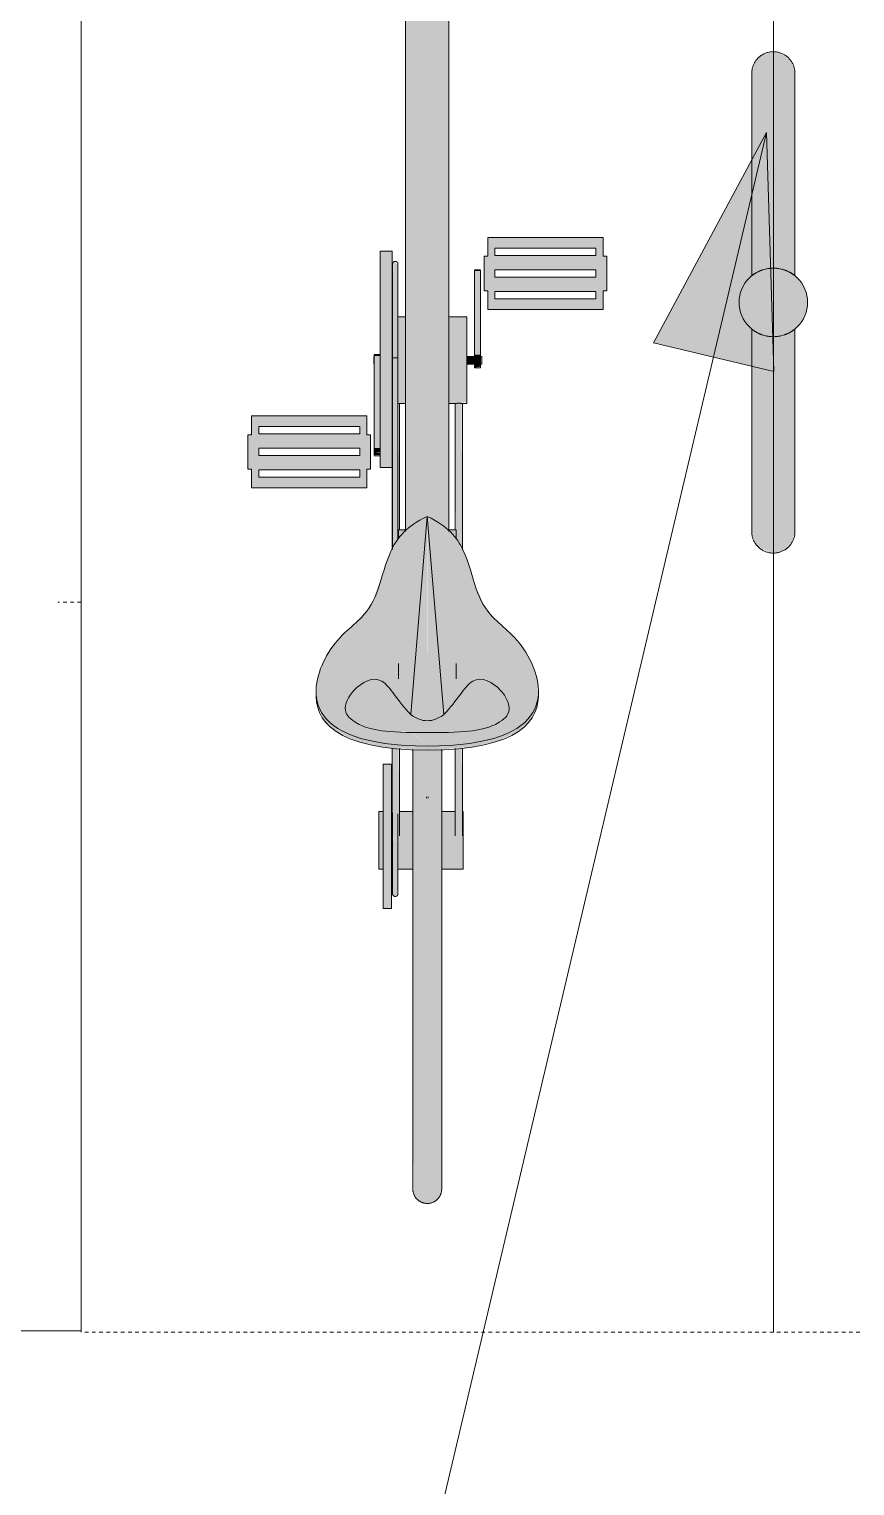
# Model space of a CAD drawing. Header units: inches. Extents: x 14 to 1007, y 932 to 1434.
# Drawn here: x 934 to 962.6, y 1098.4 to 1148.8 of the extents above; entities that cross this region are included whole.
import ezdxf

# ---------------------------------------------------------------- set-up
doc = ezdxf.new("R2010")
doc.units = ezdxf.units.IN
doc.header["$MEASUREMENT"] = 0
doc.linetypes.add('Dash', pattern=[0.25, 0.125, -0.125])
for name, color, linetype, lineweight in [('A-DETL-HDLN', 90, 'Dash', 9), ('C-TOPO', 7, 'Continuous', 9), ('G-ANNO-TEXT', 231, 'Continuous', 9), ('L-SITE', 91, 'Continuous', 9), ('Q-SPCQ', 91, 'Continuous', 9), ('Q-SPCQ-HDLN', 91, 'Dash', 9)]:
    doc.layers.add(name, color=color, linetype=linetype, lineweight=lineweight)

# ---------------------------------------------------------------- blocks, each defined once
blk = doc.blocks.new('Bicycle_4878 - Bicycle_4878-776584-Existing 1st Floor Plan')
at = {"layer": 'Q-SPCQ-HDLN'}
for p, q in [((-12, 40.687), (12, 40.687)), ((12, 40.687), (12, -31.313))]:
    blk.add_line(p, q, dxfattribs=at)
blk = doc.blocks.new('BIKE_HITCH - In Ground-777502-Existing 1st Floor Plan')
at = {"layer": 'L-SITE'}
for points in [[(1.188, 0), (1.147, 0.307), (1.028, 0.594), (0.774, 0.89), (0.594, 1.028), (0.307, 1.147), (0, 1.188), (-0.307, 1.147), (-0.594, 1.028), (-0.84, 0.84), (-1.028, 0.594), (-1.147, 0.307), (-1.187, 0), (-1.147, -0.307), (-1.028, -0.594), (-0.84, -0.84), (-0.594, -1.028), (-0.307, -1.147), (0, -1.187), (0.307, -1.147), (0.594, -1.028), (0.84, -0.84), (1.028, -0.594), (1.154, -0.253)], [(-1.187, -0.375), (-1.187, 0.75), (-7.997, 0.741), (-8.303, 0.636), (-8.508, 0.441), (-8.657, 0.203), (-8.633, -0.253), (-8.598, -0.354), (-8.436, -0.556), (-8.178, -0.689), (-8.014, -0.738), (-7.033, -0.75), (-1.187, -0.724), (-1.187, -0.53)], [(8.685, 0.062), (8.587, 0.36), (8.491, 0.486), (8.315, 0.627), (8.014, 0.738), (7.033, 0.75), (1.188, 0.724), (1.188, -0.75), (7.997, -0.741), (8.312, -0.636), (8.475, -0.508), (8.602, -0.253), (8.662, -0.085)], [(-1.133, 0.341), (-1.187, 0.325), (-1.185, 0.287), (-1.134, 0.34)]]:
    blk.add_hatch(color=256, dxfattribs=at).paths.add_polyline_path(points, flags=0)
h = blk.add_hatch(color=256, dxfattribs=at)
h.paths.add_polyline_path([(-0.921, 0.75), (-1.187, 0.731), (-1.187, 0.325), (-1.13, 0.348), (-1.025, 0.598), (-0.951, 0.712)], flags=0)
h.paths.add_polyline_path([(-0.921, -0.75), (-1.034, -0.58), (-1.187, -0.307), (-1.187, -0.75), (-0.964, -0.75)], flags=0)
h = blk.add_hatch(color=256, dxfattribs=at)
h.paths.add_polyline_path([(1.188, -0.341), (1.188, -0.325), (1.13, -0.348), (1.025, -0.598), (0.957, -0.75), (1.188, -0.731), (1.188, -0.397)], flags=0)
h.paths.add_polyline_path([(1.188, 0.594), (1.188, 0.75), (0.921, 0.75), (1.034, 0.58), (1.188, 0.307), (1.188, 0.53)], flags=0)
for p, q in [((-0.921, 0.75), (-1.187, 0.75)), ((1.188, 0.75), (0.921, 0.75)), ((-1.187, -0.75), (-0.921, -0.75)), ((0.921, -0.75), (1.188, -0.75))]:
    blk.add_line(p, q, dxfattribs=at)
at = {"layer": 'L-SITE', "flags": 128}
for points in [[(-7.937, -0.75), (-7.967, -0.749), (-7.997, -0.748), (-8.027, -0.745), (-8.057, -0.74), (-8.087, -0.735), (-8.116, -0.729), (-8.145, -0.721), (-8.173, -0.712), (-8.202, -0.702), (-8.23, -0.691), (-8.257, -0.679), (-8.284, -0.665), (-8.31, -0.651), (-8.336, -0.635), (-8.361, -0.619), (-8.385, -0.602), (-8.409, -0.583), (-8.432, -0.564), (-8.454, -0.544), (-8.476, -0.523), (-8.496, -0.501), (-8.516, -0.478), (-8.534, -0.454), (-8.552, -0.43), (-8.569, -0.405), (-8.584, -0.38), (-8.599, -0.353), (-8.613, -0.327), (-8.625, -0.3), (-8.637, -0.272), (-8.647, -0.244), (-8.656, -0.215), (-8.664, -0.186), (-8.671, -0.157), (-8.677, -0.127), (-8.681, -0.098), (-8.684, -0.068), (-8.687, -0.038), (-8.687, -0.008), (-8.687, 0.022), (-8.686, 0.052), (-8.683, 0.082), (-8.679, 0.111), (-8.674, 0.141), (-8.668, 0.17), (-8.66, 0.199), (-8.652, 0.228), (-8.642, 0.257), (-8.631, 0.285), (-8.619, 0.312), (-8.606, 0.339), (-8.592, 0.366), (-8.577, 0.392), (-8.561, 0.417), (-8.544, 0.441), (-8.526, 0.465), (-8.507, 0.488), (-8.487, 0.511), (-8.466, 0.532), (-8.444, 0.553), (-8.422, 0.573), (-8.398, 0.592), (-8.374, 0.61), (-8.35, 0.627), (-8.324, 0.643), (-8.298, 0.658), (-8.272, 0.672), (-8.244, 0.684), (-8.217, 0.696), (-8.189, 0.707), (-8.16, 0.716), (-8.131, 0.724), (-8.102, 0.732), (-8.073, 0.738), (-8.043, 0.742), (-8.014, 0.746), (-7.984, 0.749), (-7.954, 0.75), (-7.937, 0.75)], [(-1.187, 0.75), (-1.457, 0.75), (-1.727, 0.75), (-1.996, 0.75), (-2.263, 0.75), (-2.529, 0.75), (-2.792, 0.75), (-3.053, 0.75), (-3.311, 0.75), (-3.565, 0.75), (-3.816, 0.75), (-4.063, 0.75), (-4.305, 0.75), (-4.541, 0.75), (-4.773, 0.75), (-4.999, 0.75), (-5.219, 0.75), (-5.432, 0.75), (-5.638, 0.75), (-5.838, 0.75), (-6.03, 0.75), (-6.214, 0.75), (-6.39, 0.75), (-6.558, 0.75), (-6.717, 0.75), (-6.867, 0.75), (-7.009, 0.75), (-7.141, 0.75), (-7.263, 0.75), (-7.376, 0.75), (-7.479, 0.75), (-7.572, 0.75), (-7.654, 0.75), (-7.726, 0.75), (-7.788, 0.75), (-7.839, 0.75), (-7.88, 0.75), (-7.91, 0.75), (-7.929, 0.75), (-7.937, 0.75), (-7.937, 0.75)], [(-7.937, 0.75), (-7.932, 0.75), (-7.916, 0.75), (-7.889, 0.75), (-7.851, 0.75), (-7.803, 0.75), (-7.744, 0.75), (-7.675, 0.75), (-7.595, 0.75), (-7.505, 0.75), (-7.405, 0.75), (-7.295, 0.75), (-7.175, 0.75), (-7.045, 0.75), (-6.906, 0.75), (-6.759, 0.75), (-6.602, 0.75), (-6.436, 0.75), (-6.262, 0.75), (-6.08, 0.75), (-5.89, 0.75), (-5.693, 0.75), (-5.488, 0.75), (-5.277, 0.75), (-5.059, 0.75), (-4.835, 0.75), (-4.604, 0.75), (-4.369, 0.75), (-4.128, 0.75), (-3.883, 0.75), (-3.633, 0.75), (-3.38, 0.75), (-3.123, 0.75), (-2.863, 0.75), (-2.6, 0.75), (-2.335, 0.75), (-2.068, 0.75), (-1.8, 0.75), (-1.53, 0.75), (-1.26, 0.75), (-1.187, 0.75)], [(1.188, 0.75), (1.457, 0.75), (1.727, 0.75), (1.996, 0.75), (2.263, 0.75), (2.529, 0.75), (2.792, 0.75), (3.053, 0.75), (3.311, 0.75), (3.565, 0.75), (3.816, 0.75), (4.063, 0.75), (4.305, 0.75), (4.541, 0.75), (4.773, 0.75), (4.999, 0.75), (5.219, 0.75), (5.432, 0.75), (5.638, 0.75), (5.838, 0.75), (6.03, 0.75), (6.214, 0.75), (6.39, 0.75), (6.558, 0.75), (6.717, 0.75), (6.867, 0.75), (7.009, 0.75), (7.141, 0.75), (7.263, 0.75), (7.376, 0.75), (7.479, 0.75), (7.572, 0.75), (7.654, 0.75), (7.726, 0.75), (7.788, 0.75), (7.839, 0.75), (7.88, 0.75), (7.91, 0.75), (7.929, 0.75), (7.937, 0.75), (7.938, 0.75)], [(7.938, 0.75), (7.932, 0.75), (7.916, 0.75), (7.889, 0.75), (7.851, 0.75), (7.803, 0.75), (7.744, 0.75), (7.675, 0.75), (7.595, 0.75), (7.505, 0.75), (7.405, 0.75), (7.295, 0.75), (7.175, 0.75), (7.045, 0.75), (6.906, 0.75), (6.759, 0.75), (6.602, 0.75), (6.436, 0.75), (6.262, 0.75), (6.08, 0.75), (5.89, 0.75), (5.693, 0.75), (5.488, 0.75), (5.277, 0.75), (5.059, 0.75), (4.835, 0.75), (4.604, 0.75), (4.369, 0.75), (4.128, 0.75), (3.883, 0.75), (3.633, 0.75), (3.38, 0.75), (3.123, 0.75), (2.863, 0.75), (2.6, 0.75), (2.335, 0.75), (2.068, 0.75), (1.8, 0.75), (1.53, 0.75), (1.26, 0.75), (1.188, 0.75)], [(7.938, 0.75), (7.967, 0.749), (7.997, 0.748), (8.027, 0.745), (8.057, 0.74), (8.087, 0.735), (8.116, 0.729), (8.145, 0.721), (8.173, 0.712), (8.202, 0.702), (8.23, 0.691), (8.257, 0.679), (8.284, 0.665), (8.31, 0.651), (8.336, 0.635), (8.361, 0.619), (8.385, 0.602), (8.409, 0.583), (8.432, 0.564), (8.454, 0.544), (8.476, 0.523), (8.496, 0.501), (8.516, 0.478), (8.534, 0.454), (8.552, 0.43), (8.569, 0.405), (8.584, 0.38), (8.599, 0.353), (8.613, 0.327), (8.625, 0.3), (8.637, 0.272), (8.647, 0.244), (8.656, 0.215), (8.664, 0.186), (8.671, 0.157), (8.677, 0.127), (8.681, 0.098), (8.684, 0.068), (8.687, 0.038), (8.687, 0.008), (8.687, -0.022), (8.686, -0.052), (8.683, -0.082), (8.679, -0.111), (8.674, -0.141), (8.668, -0.17), (8.66, -0.199), (8.652, -0.228), (8.642, -0.257), (8.631, -0.285), (8.619, -0.312), (8.606, -0.339), (8.592, -0.366), (8.577, -0.392), (8.561, -0.417), (8.544, -0.441), (8.526, -0.465), (8.507, -0.488), (8.487, -0.511), (8.466, -0.532), (8.444, -0.553), (8.422, -0.573), (8.398, -0.592), (8.374, -0.61), (8.35, -0.627), (8.324, -0.643), (8.298, -0.658), (8.272, -0.672), (8.244, -0.684), (8.217, -0.696), (8.189, -0.707), (8.16, -0.716), (8.131, -0.724), (8.102, -0.732), (8.073, -0.738), (8.043, -0.742), (8.014, -0.746), (7.984, -0.749), (7.954, -0.75), (7.938, -0.75)], [(-1.187, -0.75), (-1.457, -0.75), (-1.727, -0.75), (-1.996, -0.75), (-2.263, -0.75), (-2.529, -0.75), (-2.792, -0.75), (-3.053, -0.75), (-3.311, -0.75), (-3.565, -0.75), (-3.816, -0.75), (-4.063, -0.75), (-4.305, -0.75), (-4.541, -0.75), (-4.773, -0.75), (-4.999, -0.75), (-5.219, -0.75), (-5.432, -0.75), (-5.638, -0.75), (-5.838, -0.75), (-6.03, -0.75), (-6.214, -0.75), (-6.39, -0.75), (-6.558, -0.75), (-6.717, -0.75), (-6.867, -0.75), (-7.009, -0.75), (-7.141, -0.75), (-7.263, -0.75), (-7.376, -0.75), (-7.479, -0.75), (-7.572, -0.75), (-7.654, -0.75), (-7.726, -0.75), (-7.788, -0.75), (-7.839, -0.75), (-7.88, -0.75), (-7.91, -0.75), (-7.929, -0.75), (-7.937, -0.75), (-7.937, -0.75)], [(-7.937, -0.75), (-7.932, -0.75), (-7.916, -0.75), (-7.889, -0.75), (-7.851, -0.75), (-7.803, -0.75), (-7.744, -0.75), (-7.675, -0.75), (-7.595, -0.75), (-7.505, -0.75), (-7.405, -0.75), (-7.295, -0.75), (-7.175, -0.75), (-7.045, -0.75), (-6.906, -0.75), (-6.759, -0.75), (-6.602, -0.75), (-6.436, -0.75), (-6.262, -0.75), (-6.08, -0.75), (-5.89, -0.75), (-5.693, -0.75), (-5.488, -0.75), (-5.277, -0.75), (-5.059, -0.75), (-4.835, -0.75), (-4.604, -0.75), (-4.369, -0.75), (-4.128, -0.75), (-3.883, -0.75), (-3.633, -0.75), (-3.38, -0.75), (-3.123, -0.75), (-2.863, -0.75), (-2.6, -0.75), (-2.335, -0.75), (-2.068, -0.75), (-1.8, -0.75), (-1.53, -0.75), (-1.26, -0.75), (-1.187, -0.75)], [(1.188, -0.75), (1.457, -0.75), (1.727, -0.75), (1.996, -0.75), (2.263, -0.75), (2.529, -0.75), (2.792, -0.75), (3.053, -0.75), (3.311, -0.75), (3.565, -0.75), (3.816, -0.75), (4.063, -0.75), (4.305, -0.75), (4.541, -0.75), (4.773, -0.75), (4.999, -0.75), (5.219, -0.75), (5.432, -0.75), (5.638, -0.75), (5.838, -0.75), (6.03, -0.75), (6.214, -0.75), (6.39, -0.75), (6.558, -0.75), (6.717, -0.75), (6.867, -0.75), (7.009, -0.75), (7.141, -0.75), (7.263, -0.75), (7.376, -0.75), (7.479, -0.75), (7.572, -0.75), (7.654, -0.75), (7.726, -0.75), (7.788, -0.75), (7.839, -0.75), (7.88, -0.75), (7.91, -0.75), (7.929, -0.75), (7.937, -0.75), (7.938, -0.75)], [(7.938, -0.75), (7.932, -0.75), (7.916, -0.75), (7.889, -0.75), (7.851, -0.75), (7.803, -0.75), (7.744, -0.75), (7.675, -0.75), (7.595, -0.75), (7.505, -0.75), (7.405, -0.75), (7.295, -0.75), (7.175, -0.75), (7.045, -0.75), (6.906, -0.75), (6.759, -0.75), (6.602, -0.75), (6.436, -0.75), (6.262, -0.75), (6.08, -0.75), (5.89, -0.75), (5.693, -0.75), (5.488, -0.75), (5.277, -0.75), (5.059, -0.75), (4.835, -0.75), (4.604, -0.75), (4.369, -0.75), (4.128, -0.75), (3.883, -0.75), (3.633, -0.75), (3.38, -0.75), (3.123, -0.75), (2.863, -0.75), (2.6, -0.75), (2.335, -0.75), (2.068, -0.75), (1.8, -0.75), (1.53, -0.75), (1.26, -0.75), (1.188, -0.75)]]:
    blk.add_lwpolyline(points, dxfattribs=at)
at = {"layer": 'L-SITE'}
for start, end in [(0, 180), (180, 360)]:
    blk.add_arc((0, 0), 1.188, start, end, dxfattribs=at)
for points, knots in [([(-1.134, 0.353), (-1.129, 0.368), (-1.121, 0.391), (-1.11, 0.421), (-1.101, 0.445), (-1.092, 0.468), (-1.079, 0.497), (-1.062, 0.532), (-1.044, 0.564), (-1.031, 0.588), (-1.021, 0.606), (-1.012, 0.622), (-0.999, 0.643), (-0.983, 0.667), (-0.965, 0.692), (-0.95, 0.712), (-0.939, 0.729), (-0.927, 0.745), (-0.922, 0.75), (-0.921, 0.75)], [0.306674, 0.306674, 0.306674, 0.306674, 0.35, 0.375, 0.4, 0.425, 0.45, 0.5, 0.55, 0.575, 0.6, 0.625, 0.65, 0.7, 0.75, 0.8, 0.85, 0.9, 1, 1, 1, 1]), ([(0.921, 0.75), (0.922, 0.75), (0.927, 0.745), (0.939, 0.729), (0.95, 0.712), (0.965, 0.692), (0.983, 0.667), (0.999, 0.643), (1.012, 0.622), (1.021, 0.606), (1.031, 0.588), (1.044, 0.564), (1.062, 0.532), (1.079, 0.497), (1.092, 0.468), (1.101, 0.445), (1.11, 0.421), (1.121, 0.391), (1.129, 0.368), (1.134, 0.353)], [0, 0, 0, 0, 0.1, 0.15, 0.2, 0.25, 0.3, 0.35, 0.375, 0.4, 0.425, 0.45, 0.5, 0.55, 0.575, 0.6, 0.625, 0.65, 0.693326, 0.693326, 0.693326, 0.693326]), ([(-1.153, 0.284), (-1.157, 0.269), (-1.165, 0.235), (-1.173, 0.181), (-1.183, 0.102), (-1.187, 0.041), (-1.187, 0)], [0.7587249, 0.7587249, 0.7587249, 0.7587249, 0.8, 0.85, 0.9, 1, 1, 1, 1]), ([(-1.187, 0), (-1.187, 0.041), (-1.183, 0.102), (-1.173, 0.181), (-1.165, 0.235), (-1.157, 0.269), (-1.153, 0.284)], [0, 0, 0, 0, 0.1, 0.15, 0.2, 0.2412751, 0.2412751, 0.2412751, 0.2412751]), ([(-1.187, 0), (-1.187, 0.041), (-1.183, 0.102), (-1.174, 0.18), (-1.165, 0.234), (-1.157, 0.268), (-1.153, 0.283)], [0, 0, 0, 0, 0.1, 0.15, 0.2, 0.2415292, 0.2415292, 0.2415292, 0.2415292]), ([(-1.153, 0.283), (-1.157, 0.268), (-1.165, 0.234), (-1.174, 0.18), (-1.183, 0.102), (-1.187, 0.041), (-1.187, 0)], [0.7584708, 0.7584708, 0.7584708, 0.7584708, 0.8, 0.85, 0.9, 1, 1, 1, 1]), ([(-1.16, -0.254), (-1.161, -0.249), (-1.166, -0.224), (-1.173, -0.181), (-1.183, -0.102), (-1.187, -0.041), (-1.187, 0)], [0.7852765, 0.7852765, 0.7852765, 0.7852765, 0.8, 0.85, 0.9, 1, 1, 1, 1]), ([(-1.187, 0), (-1.187, -0.041), (-1.183, -0.102), (-1.174, -0.18), (-1.166, -0.224), (-1.161, -0.249), (-1.16, -0.254)], [0, 0, 0, 0, 0.1, 0.15, 0.2, 0.2151107, 0.2151107, 0.2151107, 0.2151107]), ([(-1.187, 0), (-1.187, -0.041), (-1.183, -0.102), (-1.173, -0.181), (-1.166, -0.224), (-1.161, -0.249), (-1.16, -0.254)], [0, 0, 0, 0, 0.1, 0.15, 0.2, 0.2147235, 0.2147235, 0.2147235, 0.2147235]), ([(-1.16, -0.254), (-1.161, -0.249), (-1.166, -0.224), (-1.173, -0.181), (-1.183, -0.102), (-1.187, -0.041), (-1.187, 0)], [0.7852765, 0.7852765, 0.7852765, 0.7852765, 0.8, 0.85, 0.9, 1, 1, 1, 1]), ([(1.153, 0.284), (1.157, 0.269), (1.165, 0.235), (1.173, 0.181), (1.183, 0.102), (1.187, 0.041), (1.188, 0)], [0.7587249, 0.7587249, 0.7587249, 0.7587249, 0.8, 0.85, 0.9, 1, 1, 1, 1]), ([(1.188, 0), (1.187, 0.041), (1.183, 0.102), (1.173, 0.181), (1.165, 0.235), (1.157, 0.269), (1.153, 0.284)], [0, 0, 0, 0, 0.1, 0.15, 0.2, 0.2412751, 0.2412751, 0.2412751, 0.2412751]), ([(1.188, 0), (1.187, 0.041), (1.183, 0.102), (1.174, 0.18), (1.165, 0.234), (1.157, 0.268), (1.153, 0.283)], [0, 0, 0, 0, 0.1, 0.15, 0.2, 0.2415292, 0.2415292, 0.2415292, 0.2415292]), ([(1.153, 0.283), (1.157, 0.268), (1.165, 0.234), (1.174, 0.18), (1.183, 0.102), (1.187, 0.041), (1.188, 0)], [0.7584708, 0.7584708, 0.7584708, 0.7584708, 0.8, 0.85, 0.9, 1, 1, 1, 1]), ([(1.16, -0.254), (1.161, -0.249), (1.166, -0.224), (1.173, -0.181), (1.183, -0.102), (1.187, -0.041), (1.188, 0)], [0.7852765, 0.7852765, 0.7852765, 0.7852765, 0.8, 0.85, 0.9, 1, 1, 1, 1]), ([(1.188, 0), (1.187, -0.041), (1.183, -0.102), (1.173, -0.181), (1.166, -0.224), (1.161, -0.249), (1.16, -0.254)], [0, 0, 0, 0, 0.1, 0.15, 0.2, 0.2147235, 0.2147235, 0.2147235, 0.2147235]), ([(-0.921, -0.75), (-0.922, -0.75), (-0.927, -0.745), (-0.939, -0.729), (-0.95, -0.712), (-0.965, -0.692), (-0.983, -0.667), (-0.999, -0.643), (-1.012, -0.623), (-1.021, -0.606), (-1.031, -0.589), (-1.044, -0.564), (-1.062, -0.532), (-1.079, -0.497), (-1.092, -0.468), (-1.101, -0.445), (-1.11, -0.421), (-1.121, -0.391), (-1.129, -0.368), (-1.134, -0.353)], [0, 0, 0, 0, 0.1, 0.15, 0.2, 0.25, 0.3, 0.35, 0.375, 0.4, 0.425, 0.45, 0.5, 0.55, 0.575, 0.6, 0.625, 0.65, 0.6936819, 0.6936819, 0.6936819, 0.6936819]), ([(1.134, -0.353), (1.129, -0.368), (1.121, -0.391), (1.11, -0.421), (1.101, -0.445), (1.092, -0.468), (1.079, -0.497), (1.062, -0.532), (1.044, -0.564), (1.031, -0.588), (1.021, -0.606), (1.012, -0.622), (0.999, -0.643), (0.983, -0.667), (0.965, -0.692), (0.95, -0.712), (0.939, -0.729), (0.927, -0.745), (0.922, -0.75), (0.921, -0.75)], [0.306674, 0.306674, 0.306674, 0.306674, 0.35, 0.375, 0.4, 0.425, 0.45, 0.5, 0.55, 0.575, 0.6, 0.625, 0.65, 0.7, 0.75, 0.8, 0.85, 0.9, 1, 1, 1, 1]), ([(1.188, 0), (1.187, -0.041), (1.183, -0.102), (1.174, -0.18), (1.166, -0.224), (1.161, -0.249), (1.16, -0.254)], [0, 0, 0, 0, 0.1, 0.15, 0.2, 0.2151107, 0.2151107, 0.2151107, 0.2151107]), ([(1.16, -0.254), (1.161, -0.249), (1.166, -0.224), (1.173, -0.181), (1.183, -0.102), (1.187, -0.041), (1.188, 0)], [0.7852765, 0.7852765, 0.7852765, 0.7852765, 0.8, 0.85, 0.9, 1, 1, 1, 1])]:
    blk.add_open_spline(points, degree=3, knots=knots, dxfattribs=at)
blk = doc.blocks.new('Bicycle_4878 - Bicycle_4878-V2-Existing 1st Floor Plan')
at = {"layer": 'Q-SPCQ'}
for points in [[(0, 36.224), (-0.129, 36.207), (-0.25, 36.157), (-0.354, 36.078), (-0.476, 35.87), (-0.483, 35.853), (-0.5, 35.607), (-0.5, 20.483), (0.058, 20.509), (0.5, 20.513), (0.476, 35.87), (0.433, 35.974), (0.354, 36.078), (0.25, 36.157), (0.129, 36.207)], [(1.474, 26), (1.241, 26), (1.241, 21), (1.531, 21), (1.531, 26)], [(-1.093, 23.279), (-1.182, 23.246), (-1.218, 23.164), (-1.193, 20.443), (-0.968, 20.456), (-0.986, 23.223), (-1.063, 23.276)], [(1.017, 23.254), (0.973, 23.194), (0.968, 23.142), (0.994, 20.455), (1.218, 20.442), (1.192, 22.795), (1.122, 22.828), (1.017, 22.838), (1.017, 23.241)], [(0, 20.372), (-0.661, 20.356), (-1.297, 20.304), (-1.925, 20.203), (-2.542, 20.032), (-3.14, 19.734), (-3.585, 19.329), (-3.833, 18.749), (-3.82, 18.114), (-3.621, 17.506), (-3.3, 16.948), (-2.717, 16.318), (-2.267, 15.873), (-2.015, 15.582), (-1.666, 14.816), (-1.327, 13.775), (-0.954, 13.136), (-0.557, 12.741), (0, 12.416), (-0.57, 19.282), (-1.111, 18.628), (-1.416, 18.254), (-1.692, 18.087), (-1.928, 18.071), (-2.172, 18.154), (-2.502, 18.413), (-2.674, 18.623), (-2.787, 18.839), (-2.828, 18.947), (-2.828, 19.163), (-2.746, 19.334), (-2.599, 19.478), (-2.263, 19.661), (-1.898, 19.778), (-1.427, 19.86), (-0.516, 19.9), (-0.023, 20.351)], [(0, 20.372), (-0.516, 19.9), (0.516, 19.9), (0.023, 20.351)], [(0, 20.513), (0, 20.372), (0.661, 20.356), (1.474, 20.275), (2.018, 20.177), (2.542, 20.032), (3.131, 19.743), (3.601, 19.291), (3.833, 18.749), (3.786, 19.039), (3.585, 19.462), (3.161, 19.867), (2.445, 20.205), (1.408, 20.431), (0.058, 20.509)], [(0, 20.372), (0.53, 19.899), (1.474, 19.852), (2.003, 19.759), (2.479, 19.551), (2.679, 19.4), (2.758, 19.322), (2.835, 19.148), (2.828, 18.947), (2.691, 18.648), (2.502, 18.413), (2.286, 18.232), (2.168, 18.151), (1.913, 18.066), (1.657, 18.09), (1.384, 18.293), (0.57, 19.282), (0, 12.416), (0.557, 12.741), (1.01, 13.193), (1.373, 13.91), (1.864, 15.276), (2.023, 15.591), (2.532, 16.15), (3.016, 16.622), (3.363, 17.058), (3.621, 17.506), (3.82, 18.114), (3.833, 18.749), (3.579, 19.334), (3.108, 19.759), (2.542, 20.032), (1.925, 20.203), (1.297, 20.304), (0.53, 20.359), (0.058, 20.371)], [(-0.516, 19.9), (-1.427, 19.86), (-2.003, 19.759), (-2.359, 19.624), (-2.599, 19.478), (-2.758, 19.322), (-2.835, 19.148), (-2.828, 18.947), (-2.747, 18.731), (-2.602, 18.514), (-2.303, 18.244), (-2.168, 18.151), (-1.913, 18.066), (-1.657, 18.09), (-1.416, 18.254), (-0.477, 19.334), (-0.287, 19.443), (0.058, 19.486), (0.287, 19.443), (0.57, 19.282), (0.906, 18.899), (1.416, 18.254), (1.657, 18.09), (1.913, 18.066), (2.168, 18.151), (2.403, 18.312), (2.602, 18.514), (2.747, 18.731), (2.828, 18.947), (2.835, 19.148), (2.746, 19.334), (2.599, 19.478), (2.359, 19.624), (2.003, 19.759), (1.427, 19.86), (0.058, 19.9), (-0.415, 19.9)], [(0, 19.496), (-0.287, 19.443), (-0.57, 19.282), (0, 12.554), (0, 19.443)], [(0, 19.496), (0.011, 12.554), (0.57, 19.282), (0.287, 19.443), (0.058, 19.486)], [(-1.218, 13.575), (-1.189, 8.5), (-0.968, 8.505), (-0.994, 12.876), (-1, 12.876), (-1.023, 13.215), (-1.217, 13.573)], [(0.724, 12.876), (0.664, 12.847), (0.503, 12.71), (0, 12.416), (-0.63, 12.814), (-0.724, 12.876), (-0.75, 12.876), (-0.722, -8.927), (-0.626, -8.705), (-0.5, -8.552), (-0.375, -8.451), (-0.194, -8.384), (0.092, -8.35), (0.414, -8.472), (0.492, -8.54), (0.676, -8.772), (0.75, -8.959), (0.746, 12.876)], [(1.218, 10.722), (1.212, 3.222), (1.637, 3.222), (1.637, 10.722), (1.219, 10.722)], [(1.637, 10.283), (1.637, 10.252), (1.842, 10.252), (1.842, 10.283)], [(1.637, 10.252), (1.637, 10.212), (1.842, 10.212), (1.842, 10.252)], [(1.842, 10.212), (1.637, 10.185), (1.637, 10.058), (1.842, 10.077), (1.842, 10.185)], [(1.842, 10.058), (1.637, 10.058), (1.637, 6.851), (1.842, 6.851), (1.842, 8.486)], [(-1.637, 7.254), (-1.842, 7.228), (-1.842, 6.829), (-1.637, 6.829), (-1.637, 7.228)], [(-1.637, 7.136), (-1.637, 6.872), (-1.375, 6.892), (-1.375, 7.136)], [(-1.637, 6.829), (-1.842, 6.829), (-1.842, 3.896), (-1.637, 3.896), (-1.637, 5.774)], [(1.095, 6.925), (1.017, 6.921), (1.017, 3.704), (1.111, 3.609), (1.175, 3.607), (1.205, 4.791), (1.183, 6.924), (1.127, 6.925)], [(1.641, 6.851), (1.637, 6.847), (1.637, 6.803), (1.842, 6.82), (1.842, 6.851)]]:
    blk.add_hatch(color=256, dxfattribs=at).paths.add_polyline_path(points, flags=0)
h = blk.add_hatch(color=256, dxfattribs=at)
h.paths.add_polyline_path([(1.058, 25.542), (1.017, 25.488), (1.04, 25.458)], flags=0)
h.paths.add_polyline_path([(1.158, 25.552), (1.058, 25.542), (1.017, 25.045), (1.045, 23.647), (1.192, 23.645), (1.205, 24.758), (1.205, 25.488), (1.173, 25.532)], flags=0)
h = blk.add_hatch(color=256, dxfattribs=at)
h.paths.add_polyline_path([(0.5, 24.645), (0.5, 22.645), (0.968, 22.664), (0.985, 23.222), (1.017, 23.293), (1.017, 24.645), (0.53, 24.645)], flags=0)
h.paths.add_polyline_path([(-1.244, 24.645), (-1.218, 23.164), (-1.182, 23.246), (-1.093, 23.279), (-1.005, 23.246), (-0.968, 23.164), (-0.949, 22.645), (-0.5, 22.672), (-0.5, 24.645)], flags=0)
h.paths.add_polyline_path([(1.531, 24.645), (1.531, 22.645), (1.682, 22.645), (1.682, 24.645)], flags=0)
h.paths.add_polyline_path([(1.241, 24.645), (1.205, 24.622), (1.228, 22.645), (1.241, 22.67), (1.241, 24.621)], flags=0)
h = blk.add_hatch(color=256, dxfattribs=at)
h.paths.add_polyline_path([(1.111, 23.649), (1.017, 23.642), (1.046, 22.831), (1.136, 22.824), (1.205, 22.795), (1.177, 23.647), (1.135, 23.649)], flags=0)
h.paths.add_polyline_path([(1.205, 13.55), (1.017, 13.193), (1.039, 6.924), (1.205, 6.921), (1.205, 13.484)], flags=0)
h = blk.add_hatch(color=256, dxfattribs=at)
h.paths.add_polyline_path([(0, 20.513), (-1.467, 20.418), (-2.445, 20.205), (-3.161, 19.867), (-3.601, 19.447), (-3.815, 18.975), (-3.833, 18.749), (-3.579, 19.334), (-3.108, 19.759), (-2.542, 20.032), (-1.925, 20.203), (-1.297, 20.304), (-0.178, 20.368), (0, 20.372)], flags=0)
h.paths.add_polyline_path([(-3.833, 18.734), (-3.851, 18.483), (-3.827, 18.431)], flags=0)
h = blk.add_hatch(color=256, dxfattribs=at)
h.paths.add_polyline_path([(-1, 13.182), (-1, 12.876), (-0.717, 12.9), (-0.969, 13.151)], flags=0)
h.paths.add_polyline_path([(1, 13.182), (0.717, 12.876), (1, 12.876), (1, 12.967)], flags=0)
h = blk.add_hatch(color=256, dxfattribs=at)
h.paths.add_polyline_path([(1.218, 13.575), (1.205, 13.55), (1.218, 13.484)], flags=0)
h.paths.add_polyline_path([(1.017, 13.205), (1, 13.174), (0.975, 12.876), (0.968, 12.876), (0.998, 8.5), (1.017, 8.5), (1.017, 13.193)], flags=0)
h = blk.add_hatch(color=256, dxfattribs=at)
h.paths.add_polyline_path([(5.252, 11.429), (2.095, 11.429), (2.095, 10.775), (1.968, 10.775), (1.968, 9.583), (2.095, 9.583), (2.095, 8.929), (6.095, 8.929), (6.095, 9.583), (6.222, 9.583), (6.222, 10.775), (6.095, 10.775), (6.095, 11.429)], flags=0)
h.paths.add_polyline_path([(3.363, 11.054), (5.842, 11.054), (5.842, 10.804), (2.342, 10.804), (2.342, 11.054)], flags=0)
h.paths.add_polyline_path([(5.842, 10.304), (5.842, 10.054), (2.342, 10.054), (2.342, 10.304), (5.252, 10.304)], flags=0)
h.paths.add_polyline_path([(5.252, 9.554), (5.842, 9.554), (5.842, 9.304), (2.342, 9.304), (2.342, 9.554), (3.363, 9.554)], flags=0)
h = blk.add_hatch(color=256, dxfattribs=at)
h.paths.add_polyline_path([(0.897, 8.496), (0.75, 8.486), (0.75, 5.504), (1.017, 5.518), (1.017, 8.496)], flags=0)
h.paths.add_polyline_path([(-1.072, 8.496), (-1.375, 8.453), (-1.375, 5.504), (-0.75, 5.524), (-0.75, 8.496), (-1.061, 8.496)], flags=0)
h = blk.add_hatch(color=256, dxfattribs=at)
h.paths.add_polyline_path([(-2.303, 5.247), (-6.095, 5.247), (-6.095, 4.593), (-6.222, 4.593), (-6.222, 3.401), (-6.095, 3.401), (-6.095, 2.747), (-2.095, 2.747), (-2.095, 3.401), (-1.968, 3.401), (-1.968, 4.593), (-2.095, 4.593), (-2.095, 5.247)], flags=0)
h.paths.add_polyline_path([(-2.342, 4.872), (-2.342, 4.622), (-5.842, 4.622), (-5.842, 4.872)], flags=0)
h.paths.add_polyline_path([(-2.342, 4.122), (-2.342, 3.872), (-5.842, 3.872), (-5.842, 4.122)], flags=0)
h.paths.add_polyline_path([(-2.342, 3.372), (-2.342, 3.122), (-5.842, 3.122), (-5.842, 3.372)], flags=0)
for p, q in [((1.531, 26), (1.241, 26)), ((1.241, 21), (1.241, 26)), ((1.531, 26), (1.531, 21)), ((-0.5, 24.645), (-1.244, 24.645)), ((-1.244, 22.645), (-1.244, 24.645)), ((1.017, 24.645), (0.5, 24.645)), ((1.241, 24.645), (1.205, 24.645)), ((1.682, 24.645), (1.531, 24.645)), ((1.682, 24.645), (1.682, 22.645)), ((-1.218, 23.482), (-1.218, 20.442)), ((-0.968, 20.456), (-0.968, 23.482)), ((0.968, 23.482), (0.968, 20.456)), ((1.017, 23.642), (1.017, 22.723)), ((1.205, 22.676), (1.205, 23.642)), ((1.218, 20.442), (1.218, 23.482)), ((-1.244, 22.645), (-1.213, 22.645)), ((-0.974, 22.645), (-0.5, 22.645)), ((0.5, 22.645), (0.974, 22.645)), ((1.531, 22.645), (1.682, 22.645)), ((-0.032, 22.176), (-0.032, 22.138)), ((0.032, 22.138), (0.032, 22.179)), ((1.241, 21), (1.531, 21)), ((0.516, 19.9), (-0.516, 19.9)), ((-0.57, 19.282), (0, 12.416)), ((0, 12.416), (0.57, 19.282)), ((-3.856, 18.618), (-3.856, 18.478)), ((3.856, 18.478), (3.856, 18.618)), ((-1, 18.042), (-1, 17.518)), ((1, 17.518), (1, 18.042)), ((-1.218, 13.575), (-1.218, 8.504)), ((-1, 13.182), (-1, 12.876)), ((1, 12.876), (1, 13.182)), ((1.017, 13.205), (1.017, 6.921)), ((1.205, 6.921), (1.205, 13.55)), ((1.218, 10.706), (1.218, 13.575)), ((-0.707, 12.876), (-1, 12.876)), ((-0.968, 8.504), (-0.968, 12.876)), ((-0.75, 12.933), (-0.75, -9.016)), ((1, 12.876), (0.707, 12.876)), ((0.75, -9.016), (0.75, 12.933)), ((0.968, 12.876), (0.968, 8.504)), ((6.095, 11.429), (2.095, 11.429)), ((2.095, 11.429), (2.095, 10.775)), ((6.095, 10.775), (6.095, 11.429)), ((1.637, 10.722), (1.212, 10.722)), ((1.212, 3.222), (1.212, 10.722)), ((1.637, 10.722), (1.637, 10.31)), ((1.968, 10.775), (1.968, 10.179)), ((2.095, 10.775), (1.968, 10.775)), ((2.342, 11.054), (5.842, 11.054)), ((2.342, 10.929), (2.342, 11.054)), ((2.342, 10.804), (2.342, 10.929)), ((5.842, 10.804), (2.342, 10.804)), ((5.842, 11.054), (5.842, 10.929)), ((5.842, 10.929), (5.842, 10.804)), ((6.222, 10.775), (6.095, 10.775)), ((6.222, 10.179), (6.222, 10.775)), ((1.842, 10.32), (1.637, 10.32)), ((1.637, 10.283), (1.637, 10.298)), ((1.637, 10.252), (1.637, 10.283)), ((1.637, 10.212), (1.637, 10.252)), ((1.637, 10.252), (1.842, 10.252)), ((1.637, 10.058), (1.637, 10.212)), ((1.842, 10.298), (1.842, 10.283)), ((1.842, 10.283), (1.842, 10.252)), ((1.842, 10.252), (1.842, 10.212)), ((1.842, 10.212), (1.842, 10.058)), ((1.968, 10.179), (1.968, 9.583)), ((2.342, 10.304), (5.842, 10.304)), ((2.342, 10.179), (2.342, 10.304)), ((2.342, 10.054), (2.342, 10.179)), ((5.842, 10.304), (5.842, 10.179)), ((5.842, 10.179), (5.842, 10.054)), ((6.222, 9.583), (6.222, 10.179)), ((1.637, 9.048), (1.637, 10.058)), ((1.842, 10.058), (1.637, 10.058)), ((1.842, 10.058), (1.842, 6.851)), ((5.842, 10.054), (2.342, 10.054)), ((1.968, 9.583), (2.095, 9.583)), ((2.095, 9.583), (2.095, 8.929)), ((2.342, 9.429), (2.342, 9.554)), ((2.342, 9.554), (5.842, 9.554)), ((2.342, 9.304), (2.342, 9.429)), ((5.842, 9.304), (2.342, 9.304)), ((5.842, 9.554), (5.842, 9.429)), ((5.842, 9.429), (5.842, 9.304)), ((6.095, 8.929), (6.095, 9.583)), ((6.095, 9.583), (6.222, 9.583)), ((1.637, 9.048), (1.637, 3.222)), ((2.095, 8.929), (6.095, 8.929)), ((-1.212, 8.504), (-1.375, 8.504)), ((-1.375, 8.504), (-1.375, 8.498)), ((-1.375, 5.504), (-1.375, 8.504)), ((-0.75, 8.504), (-0.974, 8.504)), ((0.974, 8.504), (0.75, 8.504)), ((-1.842, 7.136), (-1.893, 7.136)), ((-1.893, 7.136), (-1.893, 6.872)), ((-1.893, 6.872), (-1.893, 7.136)), ((-1.637, 7.263), (-1.842, 7.263)), ((-1.842, 6.829), (-1.842, 7.263)), ((-1.842, 7.263), (-1.842, 7.255)), ((-1.637, 7.255), (-1.637, 7.263)), ((-1.637, 7.263), (-1.637, 6.829)), ((-1.375, 7.136), (-1.637, 7.136)), ((1.85, 7.136), (1.842, 7.136)), ((1.85, 7.136), (1.85, 6.872)), ((1.85, 6.872), (1.85, 7.136)), ((-1.893, 6.872), (-1.842, 6.872)), ((-1.842, 3.896), (-1.842, 6.829)), ((-1.637, 6.829), (-1.842, 6.829)), ((-1.637, 6.872), (-1.375, 6.872)), ((-1.637, 6.829), (-1.637, 3.896)), ((1.637, 6.8), (1.842, 6.8)), ((1.842, 6.872), (1.85, 6.872)), ((1.842, 6.851), (1.842, 6.803)), ((1.842, 6.8), (1.842, 6.801)), ((-2.095, 5.247), (-6.095, 5.247)), ((-6.095, 5.247), (-6.095, 4.593)), ((-2.095, 4.593), (-2.095, 5.247)), ((-1.375, 5.504), (-0.75, 5.504)), ((0.75, 5.504), (1.017, 5.504)), ((-6.095, 4.593), (-6.222, 4.593)), ((-6.222, 4.593), (-6.222, 3.997)), ((-5.842, 4.872), (-2.342, 4.872)), ((-5.842, 4.747), (-5.842, 4.872)), ((-5.842, 4.622), (-5.842, 4.747)), ((-2.342, 4.622), (-5.842, 4.622)), ((-2.342, 4.872), (-2.342, 4.747)), ((-2.342, 4.747), (-2.342, 4.622)), ((-1.968, 4.593), (-2.095, 4.593)), ((-1.968, 3.997), (-1.968, 4.593)), ((-5.842, 4.122), (-2.342, 4.122)), ((-5.842, 3.997), (-5.842, 4.122)), ((-2.342, 4.122), (-2.342, 3.997)), ((-6.222, 3.997), (-6.222, 3.401)), ((-5.842, 3.872), (-5.842, 3.997)), ((-2.342, 3.872), (-5.842, 3.872)), ((-2.342, 3.997), (-2.342, 3.872)), ((-1.968, 3.401), (-1.968, 3.997)), ((-1.842, 3.893), (-1.842, 3.896)), ((-1.637, 3.896), (-1.842, 3.896)), ((-1.842, 3.875), (-1.637, 3.875)), ((-1.637, 3.896), (-1.637, 3.893)), ((-6.222, 3.401), (-6.095, 3.401)), ((-6.095, 3.401), (-6.095, 2.747)), ((-5.842, 3.247), (-5.842, 3.372)), ((-5.842, 3.372), (-2.342, 3.372)), ((-5.842, 3.122), (-5.842, 3.247)), ((-2.342, 3.122), (-5.842, 3.122)), ((-2.342, 3.372), (-2.342, 3.247)), ((-2.342, 3.247), (-2.342, 3.122)), ((-2.095, 2.747), (-2.095, 3.401)), ((-2.095, 3.401), (-1.968, 3.401)), ((1.212, 3.222), (1.637, 3.222)), ((-6.095, 2.747), (-2.095, 2.747))]:
    blk.add_line(p, q, dxfattribs=at)
at = {"layer": 'Q-SPCQ', "flags": 128}
for points in [[(-0.5, 35.724), (-0.5, 35.744), (-0.498, 35.764), (-0.496, 35.784), (-0.494, 35.804), (-0.49, 35.823), (-0.486, 35.843), (-0.481, 35.862), (-0.475, 35.881), (-0.468, 35.9), (-0.461, 35.919), (-0.452, 35.937), (-0.443, 35.955), (-0.434, 35.972), (-0.424, 35.99), (-0.413, 36.006), (-0.401, 36.023), (-0.389, 36.038), (-0.376, 36.054), (-0.362, 36.068), (-0.348, 36.083), (-0.334, 36.096), (-0.319, 36.109), (-0.303, 36.122), (-0.287, 36.134), (-0.27, 36.145), (-0.253, 36.155), (-0.236, 36.165), (-0.218, 36.174), (-0.2, 36.182), (-0.181, 36.19), (-0.162, 36.197), (-0.143, 36.203), (-0.124, 36.208), (-0.105, 36.213), (-0.085, 36.217), (-0.065, 36.22), (-0.045, 36.222), (-0.025, 36.223), (-0.005, 36.224), (0.015, 36.224), (0.035, 36.223), (0.054, 36.221), (0.074, 36.218), (0.094, 36.215), (0.114, 36.211), (0.133, 36.206), (0.152, 36.2), (0.171, 36.194), (0.19, 36.187), (0.208, 36.179), (0.226, 36.17), (0.244, 36.161), (0.261, 36.15), (0.278, 36.14), (0.294, 36.128), (0.31, 36.116), (0.326, 36.103), (0.341, 36.09), (0.355, 36.076), (0.369, 36.062), (0.382, 36.047), (0.395, 36.031), (0.406, 36.015), (0.418, 35.999), (0.428, 35.982), (0.438, 35.964), (0.448, 35.947), (0.456, 35.929), (0.464, 35.91), (0.471, 35.891), (0.477, 35.872), (0.483, 35.853), (0.488, 35.834), (0.492, 35.814), (0.495, 35.795), (0.497, 35.775), (0.499, 35.755), (0.5, 35.735), (0.5, 35.724)], [(-0.5, 35.724), (-0.5, 35.714), (-0.5, 35.686), (-0.5, 35.638), (-0.5, 35.571), (-0.5, 35.485), (-0.5, 35.38), (-0.5, 35.257), (-0.5, 35.115), (-0.5, 34.955), (-0.5, 34.777), (-0.5, 34.581), (-0.5, 34.368), (-0.5, 34.138), (-0.5, 33.891), (-0.5, 33.628), (-0.5, 33.349), (-0.5, 33.055), (-0.5, 32.746), (-0.5, 32.422), (-0.5, 32.084), (-0.5, 31.734), (-0.5, 31.37), (-0.5, 30.994), (-0.5, 30.606), (-0.5, 30.208), (-0.5, 29.799), (-0.5, 29.38), (-0.5, 28.952), (-0.5, 28.516), (-0.5, 28.072), (-0.5, 27.622), (-0.5, 27.165), (-0.5, 26.702), (-0.5, 26.235), (-0.5, 25.764), (-0.5, 25.289), (-0.5, 24.812), (-0.5, 24.333), (-0.5, 23.854), (-0.5, 23.374), (-0.5, 22.894), (-0.5, 22.416), (-0.5, 21.94), (-0.5, 21.467), (-0.5, 20.998), (-0.5, 20.532), (-0.5, 20.483)], [(-0.5, 35.527), (-0.5, 35.604), (-0.5, 35.662), (-0.5, 35.701), (-0.5, 35.721), (-0.5, 35.724)], [(0.5, 31.539), (0.5, 31.897), (0.5, 32.241), (0.5, 32.573), (0.5, 32.89), (0.5, 33.192), (0.5, 33.479), (0.5, 33.751), (0.5, 34.007), (0.5, 34.246), (0.5, 34.468), (0.5, 34.673), (0.5, 34.861), (0.5, 35.031), (0.5, 35.182), (0.5, 35.316), (0.5, 35.431), (0.5, 35.527), (0.5, 35.604), (0.5, 35.662), (0.5, 35.701), (0.5, 35.721), (0.5, 35.724)], [(0.5, 35.724), (0.5, 35.714), (0.5, 35.686), (0.5, 35.638), (0.5, 35.571), (0.5, 35.538)], [(0.5, 20.483), (0.5, 20.746), (0.5, 21.213), (0.5, 21.684), (0.5, 22.159), (0.5, 22.636), (0.5, 23.115), (0.5, 23.594), (0.5, 24.074), (0.5, 24.554), (0.5, 25.032), (0.5, 25.508), (0.5, 25.981), (0.5, 26.45), (0.5, 26.916), (0.5, 27.376), (0.5, 27.83), (0.5, 28.277), (0.5, 28.718), (0.5, 29.15), (0.5, 29.574), (0.5, 29.988), (0.5, 30.392), (0.5, 30.786), (0.5, 31.168), (0.5, 31.539)], [(1.017, 25.49), (1.017, 25.493), (1.018, 25.497), (1.018, 25.501), (1.018, 25.505), (1.019, 25.508), (1.02, 25.512), (1.021, 25.516), (1.022, 25.519), (1.023, 25.523), (1.025, 25.526), (1.026, 25.53), (1.028, 25.533), (1.03, 25.536), (1.032, 25.539), (1.034, 25.543), (1.036, 25.546), (1.038, 25.549), (1.041, 25.551), (1.043, 25.554), (1.046, 25.557), (1.048, 25.559), (1.051, 25.562), (1.054, 25.564), (1.057, 25.566), (1.06, 25.569), (1.064, 25.571), (1.067, 25.572), (1.07, 25.574), (1.074, 25.576), (1.077, 25.577), (1.081, 25.578), (1.084, 25.579), (1.088, 25.58), (1.091, 25.581), (1.095, 25.582), (1.099, 25.583), (1.103, 25.583), (1.106, 25.583), (1.11, 25.583), (1.114, 25.583), (1.117, 25.583), (1.121, 25.583), (1.125, 25.582), (1.129, 25.582), (1.132, 25.581), (1.136, 25.58), (1.14, 25.579), (1.143, 25.578), (1.147, 25.576), (1.15, 25.575), (1.153, 25.573), (1.157, 25.572), (1.16, 25.57), (1.163, 25.568), (1.166, 25.565), (1.169, 25.563), (1.172, 25.561), (1.175, 25.558), (1.178, 25.556), (1.18, 25.553), (1.183, 25.55), (1.185, 25.547), (1.187, 25.544), (1.189, 25.541), (1.191, 25.538), (1.193, 25.535), (1.195, 25.531), (1.197, 25.528), (1.198, 25.525), (1.199, 25.521), (1.201, 25.518), (1.202, 25.514), (1.202, 25.51), (1.203, 25.507), (1.204, 25.503), (1.204, 25.499), (1.205, 25.495), (1.205, 25.492), (1.205, 25.49)], [(1.017, 24.667), (1.017, 24.731), (1.017, 24.792), (1.017, 24.852), (1.017, 24.91), (1.017, 24.965), (1.017, 25.018), (1.017, 25.068), (1.017, 25.116), (1.017, 25.161), (1.017, 25.204), (1.017, 25.244), (1.017, 25.281), (1.017, 25.315), (1.017, 25.346), (1.017, 25.374), (1.017, 25.4), (1.017, 25.422), (1.017, 25.441), (1.017, 25.457), (1.017, 25.47), (1.017, 25.479), (1.017, 25.486), (1.017, 25.489), (1.017, 25.49)], [(1.017, 25.49), (1.017, 25.488), (1.017, 25.483), (1.017, 25.475), (1.017, 25.464), (1.017, 25.45), (1.017, 25.432), (1.017, 25.412), (1.017, 25.388), (1.017, 25.361), (1.017, 25.332), (1.017, 25.299), (1.017, 25.264), (1.017, 25.225), (1.017, 25.184), (1.017, 25.14), (1.017, 25.094), (1.017, 25.045), (1.017, 24.993), (1.017, 24.939), (1.017, 24.883), (1.017, 24.825), (1.017, 24.764), (1.017, 24.701), (1.017, 24.637), (1.017, 24.57), (1.017, 24.502), (1.017, 24.432), (1.017, 24.361), (1.017, 24.288), (1.017, 24.214), (1.017, 24.139), (1.017, 24.063), (1.017, 23.986), (1.017, 23.908), (1.017, 23.83), (1.017, 23.751), (1.017, 23.671), (1.017, 23.642)], [(1.205, 23.642), (1.205, 23.721), (1.205, 23.801), (1.205, 23.879), (1.205, 23.957), (1.205, 24.035), (1.205, 24.111), (1.205, 24.187), (1.205, 24.261), (1.205, 24.334), (1.205, 24.406), (1.205, 24.477), (1.205, 24.545), (1.205, 24.612), (1.205, 24.678), (1.205, 24.741), (1.205, 24.803), (1.205, 24.862), (1.205, 24.919), (1.205, 24.974), (1.205, 25.026), (1.205, 25.076), (1.205, 25.124), (1.205, 25.168), (1.205, 25.21), (1.205, 25.25), (1.205, 25.286), (1.205, 25.32), (1.205, 25.351), (1.205, 25.379), (1.205, 25.403), (1.205, 25.425), (1.205, 25.444), (1.205, 25.459), (1.205, 25.472), (1.205, 25.481), (1.205, 25.487), (1.205, 25.489), (1.205, 25.49)], [(1.205, 25.49), (1.205, 25.488), (1.205, 25.483), (1.205, 25.475), (1.205, 25.464), (1.205, 25.45), (1.205, 25.432), (1.205, 25.412), (1.205, 25.388), (1.205, 25.361), (1.205, 25.332), (1.205, 25.299), (1.205, 25.264), (1.205, 25.225), (1.205, 25.184), (1.205, 25.14), (1.205, 25.094), (1.205, 25.045), (1.205, 24.993), (1.205, 24.939), (1.205, 24.883), (1.205, 24.825), (1.205, 24.764), (1.205, 24.701), (1.205, 24.645)], [(1.017, 6.921), (1.017, 6.791), (1.017, 6.662), (1.017, 6.532), (1.017, 6.404), (1.017, 6.276), (1.017, 6.149), (1.017, 6.023), (1.017, 5.899), (1.017, 5.776), (1.017, 5.656), (1.017, 5.537), (1.017, 5.421), (1.017, 5.306), (1.017, 5.195), (1.017, 5.086), (1.017, 4.98), (1.017, 4.878), (1.017, 4.778), (1.017, 4.682), (1.017, 4.59), (1.017, 4.501), (1.017, 4.416), (1.017, 4.336), (1.017, 4.259), (1.017, 4.187), (1.017, 4.119), (1.017, 4.055), (1.017, 3.996), (1.017, 3.942), (1.017, 3.892), (1.017, 3.848), (1.017, 3.808), (1.017, 3.773), (1.017, 3.743), (1.017, 3.719), (1.017, 3.699), (1.017, 3.685), (1.017, 3.676), (1.017, 3.672), (1.017, 3.671)], [(1.205, 3.671), (1.205, 3.674), (1.205, 3.682), (1.205, 3.695), (1.205, 3.713), (1.205, 3.736), (1.205, 3.765), (1.205, 3.798), (1.205, 3.836), (1.205, 3.88), (1.205, 3.928), (1.205, 3.981), (1.205, 4.039), (1.205, 4.101), (1.205, 4.168), (1.205, 4.239), (1.205, 4.315), (1.205, 4.394), (1.205, 4.478), (1.205, 4.566), (1.205, 4.657), (1.205, 4.752), (1.205, 4.851), (1.205, 4.952), (1.205, 5.057), (1.205, 5.165), (1.205, 5.276), (1.205, 5.39), (1.205, 5.505), (1.205, 5.623), (1.205, 5.744), (1.205, 5.866), (1.205, 5.99), (1.205, 6.115), (1.205, 6.241), (1.205, 6.369), (1.205, 6.497), (1.205, 6.627), (1.205, 6.756), (1.205, 6.886), (1.205, 6.921)], [(1.017, 3.671), (1.017, 3.674), (1.017, 3.682), (1.017, 3.695), (1.017, 3.713), (1.017, 3.736), (1.017, 3.765), (1.017, 3.798), (1.017, 3.836), (1.017, 3.88), (1.017, 3.928), (1.017, 3.981), (1.017, 4.039), (1.017, 4.101), (1.017, 4.168), (1.017, 4.239), (1.017, 4.315), (1.017, 4.394), (1.017, 4.478), (1.017, 4.566), (1.017, 4.657), (1.017, 4.752), (1.017, 4.851), (1.017, 4.952), (1.017, 5.057), (1.017, 5.165), (1.017, 5.276), (1.017, 5.39), (1.017, 5.505)], [(1.205, 5.51), (1.205, 5.405), (1.205, 5.292), (1.205, 5.18), (1.205, 5.072), (1.205, 4.967), (1.205, 4.864), (1.205, 4.765), (1.205, 4.67), (1.205, 4.578), (1.205, 4.49), (1.205, 4.406), (1.205, 4.325), (1.205, 4.249), (1.205, 4.177), (1.205, 4.11), (1.205, 4.047), (1.205, 3.989), (1.205, 3.935), (1.205, 3.886), (1.205, 3.842), (1.205, 3.803), (1.205, 3.769), (1.205, 3.74), (1.205, 3.716), (1.205, 3.697), (1.205, 3.683), (1.205, 3.675), (1.205, 3.671)], [(1.205, 3.671), (1.205, 3.668), (1.204, 3.664), (1.204, 3.66), (1.204, 3.656), (1.203, 3.653), (1.202, 3.649), (1.201, 3.645), (1.2, 3.642), (1.199, 3.638), (1.197, 3.635), (1.196, 3.631), (1.194, 3.628), (1.192, 3.625), (1.19, 3.622), (1.188, 3.618), (1.186, 3.615), (1.184, 3.612), (1.181, 3.61), (1.179, 3.607), (1.176, 3.604), (1.174, 3.602), (1.171, 3.599), (1.168, 3.597), (1.165, 3.595), (1.162, 3.592), (1.158, 3.591), (1.155, 3.589), (1.152, 3.587), (1.148, 3.585), (1.145, 3.584), (1.141, 3.583), (1.138, 3.582), (1.134, 3.581), (1.131, 3.58), (1.127, 3.579), (1.123, 3.578), (1.12, 3.578), (1.116, 3.578), (1.112, 3.578), (1.108, 3.578), (1.105, 3.578), (1.101, 3.578), (1.097, 3.579), (1.093, 3.579), (1.09, 3.58), (1.086, 3.581), (1.082, 3.582), (1.079, 3.583), (1.075, 3.585), (1.072, 3.586), (1.069, 3.588), (1.065, 3.589), (1.062, 3.591), (1.059, 3.593), (1.056, 3.596), (1.053, 3.598), (1.05, 3.6), (1.047, 3.603), (1.044, 3.605), (1.042, 3.608), (1.039, 3.611), (1.037, 3.614), (1.035, 3.617), (1.033, 3.62), (1.031, 3.623), (1.029, 3.626), (1.027, 3.63), (1.025, 3.633), (1.024, 3.636), (1.023, 3.64), (1.021, 3.644), (1.02, 3.647), (1.02, 3.651), (1.019, 3.654), (1.018, 3.658), (1.018, 3.662), (1.017, 3.666), (1.017, 3.669), (1.017, 3.671)]]:
    blk.add_lwpolyline(points, dxfattribs=at)
at = {"layer": 'Q-SPCQ'}
for points, knots in [([(0, 12.416), (-0.731, 12.755), (-1.375, 13.608), (-1.673, 15.073), (-2.305, 16.092), (-3.804, 16.953), (-4.519, 20.372), (0, 20.372)], [-0.7724372, -0.7724372, -0.7724372, -0.7724372, -0.6784828, -0.5734918, -0.4502283, -0.2711651, 0, 0, 0, 0]), ([(0, 20.372), (4.519, 20.372), (3.804, 16.953), (2.305, 16.092), (1.673, 15.073), (1.375, 13.608), (0.731, 12.755), (0, 12.416)], [-0.7724372, -0.7724372, -0.7724372, -0.7724372, -0.5012721, -0.3222089, -0.1989454, -0.0939544, 0, 0, 0, 0]), ([(-0.516, 19.9), (-1.716, 19.9), (-2.51, 19.612), (-2.974, 19.151), (-2.597, 18.347), (-1.54, 17.74), (-1.034, 18.82), (-0.57, 19.282)], [0, 0, 0, 0, 0.0750352, 0.1415308, 0.2184258, 0.31038, 0.3957861, 0.3957861, 0.3957861, 0.3957861]), ([(0.57, 19.282), (1.034, 18.82), (1.54, 17.74), (2.597, 18.347), (2.974, 19.151), (2.51, 19.612), (1.716, 19.9), (0.516, 19.9)], [0, 0, 0, 0, 0.0854061, 0.1773603, 0.2542553, 0.3207509, 0.3957861, 0.3957861, 0.3957861, 0.3957861]), ([(-0.968, 8.504), (-0.969, 8.504), (-0.97, 8.503), (-0.975, 8.502), (-0.985, 8.501), (-0.997, 8.5), (-1.013, 8.498), (-1.031, 8.497), (-1.051, 8.496), (-1.073, 8.496), (-1.094, 8.495), (-1.113, 8.496), (-1.13, 8.496), (-1.152, 8.497), (-1.174, 8.498), (-1.193, 8.5), (-1.213, 8.502), (-1.218, 8.503), (-1.218, 8.504)], [0, 0, 0, 0, 0.055556, 0.111111, 0.166667, 0.222222, 0.277778, 0.333333, 0.388889, 0.444444, 0.513889, 0.548611, 0.583333, 0.652778, 0.722222, 0.791667, 0.861111, 1, 1, 1, 1]), ([(0.998, 8.5), (0.997, 8.5), (0.99, 8.5), (0.974, 8.502), (0.969, 8.503), (0.968, 8.504)], [0.7777778, 0.7777778, 0.7777778, 0.7777778, 0.7916667, 0.8611111, 1, 1, 1, 1]), ([(1.017, 6.921), (1.017, 6.922), (1.021, 6.923), (1.038, 6.924), (1.063, 6.925), (1.094, 6.925), (1.128, 6.925), (1.164, 6.924), (1.196, 6.923), (1.205, 6.922), (1.205, 6.921)], [0, 0, 0, 0, 0.111111, 0.222222, 0.333333, 0.444444, 0.555556, 0.666667, 0.833333, 1, 1, 1, 1])]:
    blk.add_open_spline(points, degree=3, knots=knots, dxfattribs=at)
for points in [[(-3.851, 18.483), (-3.926, 19.468), (-3.218, 20.513), (0, 20.513)], [(0, 20.513), (3.218, 20.513), (3.926, 19.468), (3.851, 18.483)], [(-0.57, 19.282), (-0.382, 19.425), (-0.192, 19.496), (0, 19.496)], [(0, 19.496), (0.192, 19.496), (0.382, 19.425), (0.57, 19.282)]]:
    blk.add_open_spline(points, degree=3, dxfattribs=at)
at = {"layer": 'Q-SPCQ-HDLN'}
for p, q in [((-12, -31.313), (-12, 40.687)), ((-12, 40.687), (12, 40.687)), ((12, 40.687), (12, -31.313))]:
    blk.add_line(p, q, dxfattribs=at)

msp = doc.modelspace()

# ---------------------------------------------------------------- hatches: boundary and pattern name
at = {"layer": 'G-ANNO-TEXT'}
msp.add_hatch(color=256, dxfattribs=at).paths.add_polyline_path([(959.534, 1145.263), (955.608, 1137.97), (959.78, 1136.984)], flags=0)

# ---------------------------------------------------------------- linework, layer by layer
at = {"layer": 'A-DETL-HDLN'}
msp.add_line((935.767, 1128.988), (934.96, 1128.988), dxfattribs=at)
at = {"layer": 'C-TOPO'}
for p, q in [((935.767, 1146.381), (935.767, 1175.738)), ((935.767, 1175.738), (935.767, 1146.381)), ((935.767, 1103.738), (935.767, 1146.381)), ((935.767, 1146.381), (935.767, 1103.738)), ((891.287, 1103.738), (935.767, 1103.738)), ((935.767, 1103.738), (891.287, 1103.738))]:
    msp.add_line(p, q, dxfattribs=at)
at = {"layer": 'G-ANNO-TEXT'}
for p, q in [((959.534, 1145.263), (915.595, 959.329)), ((959.534, 1145.263), (955.608, 1137.97)), ((959.78, 1136.984), (959.534, 1145.263)), ((955.608, 1137.97), (959.78, 1136.984))]:
    msp.add_line(p, q, dxfattribs=at)

# ---------------------------------------------------------------- block references
at = {"layer": 'L-SITE', "rotation": 270.0000000000003}
msp.add_blockref('BIKE_HITCH - In Ground-777502-Existing 1st Floor Plan', (959.767, 1139.373), dxfattribs=at)
at = {"layer": 'Q-SPCQ', "rotation": 180}
for name, p in [('Bicycle_4878 - Bicycle_4878-V2-Existing 1st Floor Plan', (947.767, 1144.373)), ('Bicycle_4878 - Bicycle_4878-776584-Existing 1st Floor Plan', (971.767, 1144.373))]:
    msp.add_blockref(name, p, dxfattribs=at)

doc.saveas('drawing.dxf')
